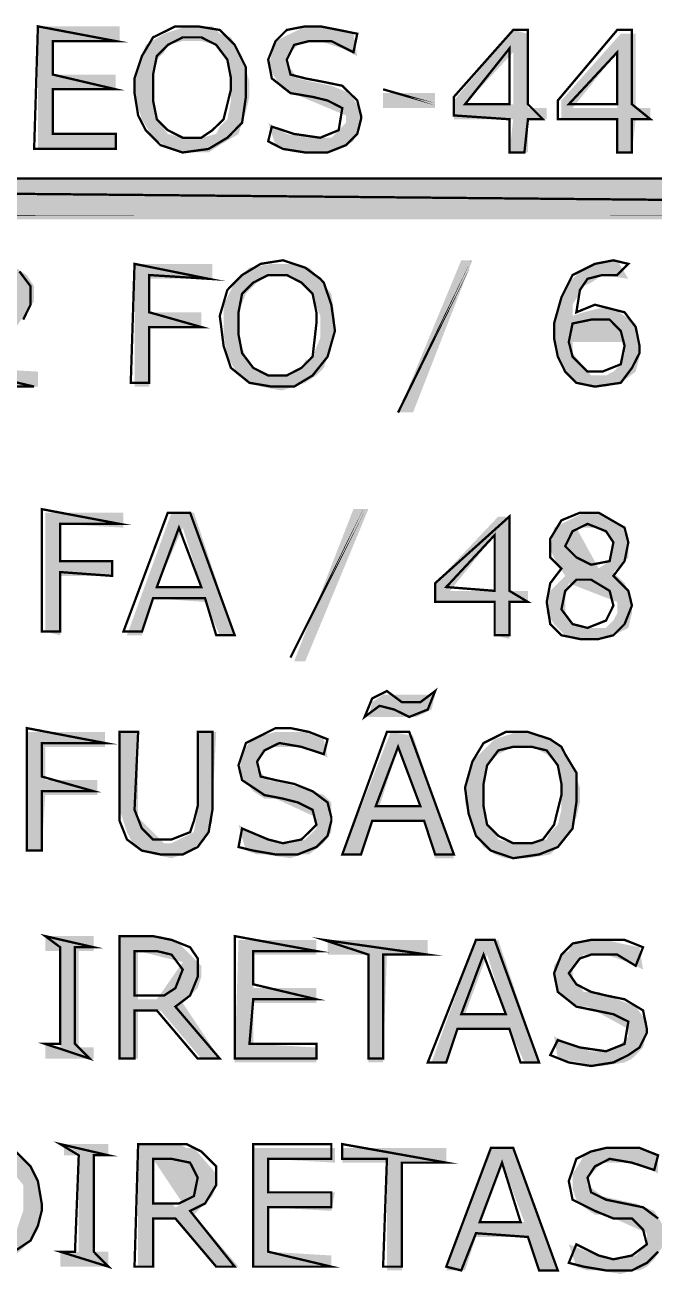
# Model space of a CAD drawing. Header units: millimetres. Extents: x 688550 to 690417, y 7458888 to 7459543.
# Drawn here: x 690246.1 to 690258.65, y 7459474.51 to 7459499.43 of the extents above; entities that cross this region are included whole.
import ezdxf

# ---------------------------------------------------------------- set-up
doc = ezdxf.new("R2010")
doc.units = ezdxf.units.MM
doc.header["$LTSCALE"] = 3
doc.header["$MEASUREMENT"] = 0
doc.layers.add('H', color=7, linetype='Continuous')
doc.layers.add('P', color=7, linetype='Continuous')

msp = doc.modelspace()

# ---------------------------------------------------------------- hatches: boundary and pattern name
at = {"layer": 'H', "linetype": 'Continuous'}
for points in [[(690247.915, 7459496.958), (690246.361, 7459496.958), (690246.361, 7459499.403), (690247.991, 7459499.403), (690247.991, 7459499.109), (690246.66, 7459499.109), (690246.66, 7459498.441), (690247.915, 7459498.441), (690247.915, 7459498.147), (690246.66, 7459498.147), (690246.66, 7459497.256), (690247.915, 7459497.256), (690247.915, 7459496.958)], [(690249.327, 7459496.887), (690249.104, 7459496.958), (690248.881, 7459497.034), (690248.659, 7459497.181), (690248.436, 7459497.55), (690248.289, 7459497.996), (690248.289, 7459498.294), (690248.361, 7459498.588), (690248.512, 7459499.033), (690248.881, 7459499.256), (690249.327, 7459499.403), (690249.621, 7459499.403), (690249.621, 7459499.109), (690249.251, 7459499.109), (690248.953, 7459499.033), (690248.881, 7459498.886), (690248.734, 7459498.739), (690248.659, 7459498.365), (690248.659, 7459497.924), (690248.734, 7459497.55), (690248.953, 7459497.256), (690249.251, 7459497.181), (690249.621, 7459497.181), (690249.919, 7459497.256), (690249.99, 7459497.403), (690250.141, 7459497.55), (690250.213, 7459497.924), (690250.213, 7459498.365), (690250.141, 7459498.739), (690249.99, 7459498.886), (690249.919, 7459499.033), (690249.621, 7459499.109), (690249.621, 7459499.403), (690249.843, 7459499.403), (690249.99, 7459499.256), (690250.213, 7459499.184), (690250.435, 7459498.81), (690250.582, 7459498.294), (690250.582, 7459497.996), (690250.511, 7459497.702), (690250.435, 7459497.479), (690250.364, 7459497.256), (690249.99, 7459497.034), (690249.768, 7459496.887), (690249.549, 7459496.887), (690249.327, 7459496.887)], [(690251.695, 7459496.887), (690251.473, 7459496.887), (690251.103, 7459497.034), (690250.956, 7459497.479), (690251.326, 7459497.256), (690251.771, 7459497.181), (690251.994, 7459497.181), (690252.216, 7459497.181), (690252.51, 7459497.479), (690252.51, 7459497.626), (690251.62, 7459497.996), (690251.473, 7459498.071), (690251.25, 7459498.147), (690250.956, 7459498.588), (690251.103, 7459499.109), (690251.25, 7459499.184), (690251.401, 7459499.256), (690251.695, 7459499.403), (690252.065, 7459499.403), (690252.288, 7459499.331), (690252.657, 7459499.256), (690252.733, 7459498.81), (690252.435, 7459498.962), (690251.994, 7459499.109), (690251.771, 7459499.109), (690251.548, 7459499.033), (690251.326, 7459498.81), (690251.326, 7459498.663), (690251.548, 7459498.365), (690251.842, 7459498.294), (690252.216, 7459498.218), (690252.586, 7459498.071), (690252.808, 7459497.702), (690252.808, 7459497.55), (690252.657, 7459497.109), (690252.363, 7459496.958), (690252.216, 7459496.887), (690251.994, 7459496.887), (690251.695, 7459496.887)], [(690255.769, 7459496.887), (690255.845, 7459497.55), (690254.661, 7459497.55), (690254.661, 7459497.924), (690254.883, 7459497.849), (690255.845, 7459497.849), (690255.845, 7459498.886), (690254.883, 7459497.849), (690254.661, 7459497.924), (690255.845, 7459499.331), (690256.139, 7459499.256), (690256.139, 7459497.773), (690256.513, 7459497.773), (690256.513, 7459497.55), (690256.139, 7459497.55), (690256.139, 7459496.887), (690255.769, 7459496.887)], [(690257.92, 7459496.887), (690257.92, 7459497.55), (690256.807, 7459497.55), (690256.807, 7459497.924), (690257.029, 7459497.773), (690257.92, 7459497.773), (690257.92, 7459498.886), (690257.029, 7459497.773), (690256.807, 7459497.924), (690257.991, 7459499.256), (690258.289, 7459499.256), (690258.289, 7459497.773), (690258.583, 7459497.773), (690258.583, 7459497.55), (690258.289, 7459497.55), (690258.214, 7459496.887), (690257.92, 7459496.887)], [(690253.249, 7459497.773), (690253.249, 7459498.071), (690254.287, 7459498.071), (690254.287, 7459497.773), (690253.249, 7459497.773)], [(690292.96, 7459495.551), (690213.173, 7459496.366), (690292.96, 7459496.366), (690292.96, 7459495.551)], [(690213.173, 7459495.551), (690213.173, 7459496.366), (690292.96, 7459495.551), (690213.173, 7459495.551)], [(690253.548, 7459491.7), (690254.808, 7459494.736), (690255.03, 7459494.736), (690253.846, 7459491.7), (690253.548, 7459491.7)], [(690257.475, 7459492.216), (690257.328, 7459492.216), (690257.176, 7459492.292), (690257.029, 7459492.368), (690256.807, 7459492.662), (690256.66, 7459493.182), (690256.66, 7459493.476), (690256.735, 7459493.775), (690256.882, 7459494.22), (690257.252, 7459494.589), (690257.769, 7459494.736), (690257.92, 7459494.736), (690258.142, 7459494.367), (690257.622, 7459494.442), (690257.399, 7459494.291), (690257.252, 7459494.22), (690257.029, 7459493.85), (690257.029, 7459493.628), (690257.252, 7459493.699), (690257.55, 7459493.775), (690257.697, 7459493.775), (690257.844, 7459493.775), (690258.289, 7459493.476), (690258.365, 7459493.107), (690258.365, 7459492.813), (690258.289, 7459492.515), (690257.991, 7459492.292), (690257.697, 7459492.216), (690257.697, 7459492.439), (690257.844, 7459492.515), (690257.991, 7459492.662), (690258.067, 7459492.884), (690258.067, 7459493.107), (690257.029, 7459493.107), (690257.029, 7459492.884), (690257.399, 7459492.439), (690257.55, 7459492.439), (690257.697, 7459492.439), (690257.697, 7459492.216), (690257.475, 7459492.216)], [(690246.361, 7459492.216), (690244.656, 7459492.216), (690244.732, 7459492.59), (690245.177, 7459492.96), (690245.324, 7459493.107), (690245.547, 7459493.329), (690245.769, 7459493.552), (690245.845, 7459493.699), (690245.916, 7459493.922), (690245.916, 7459494.069), (690245.845, 7459494.291), (690245.547, 7459494.442), (690245.4, 7459494.442), (690245.248, 7459494.367), (690244.879, 7459494.291), (690244.807, 7459494.589), (690245.03, 7459494.665), (690245.4, 7459494.665), (690245.694, 7459494.665), (690245.916, 7459494.589), (690246.139, 7459494.442), (690246.286, 7459494.22), (690246.286, 7459493.922), (690245.769, 7459493.182), (690245.694, 7459493.031), (690245.471, 7459492.884), (690245.101, 7459492.59), (690246.361, 7459492.515), (690246.361, 7459492.216)], [(690248.289, 7459492.216), (690248.289, 7459494.665), (690249.843, 7459494.665), (690249.843, 7459494.367), (690248.583, 7459494.367), (690248.583, 7459493.699), (690249.621, 7459493.699), (690249.621, 7459493.405), (690248.583, 7459493.405), (690248.583, 7459492.216), (690248.289, 7459492.216)], [(690251.179, 7459492.145), (690250.805, 7459492.216), (690250.364, 7459492.439), (690250.141, 7459492.813), (690250.066, 7459493.254), (690250.066, 7459493.552), (690250.066, 7459493.85), (690250.288, 7459494.291), (690250.435, 7459494.442), (690250.582, 7459494.589), (690251.028, 7459494.665), (690251.326, 7459494.665), (690251.326, 7459494.442), (690250.956, 7459494.442), (690250.734, 7459494.291), (690250.582, 7459494.144), (690250.511, 7459494.069), (690250.364, 7459493.699), (690250.364, 7459493.182), (690250.511, 7459492.813), (690250.582, 7459492.737), (690250.658, 7459492.59), (690250.956, 7459492.439), (690251.326, 7459492.439), (690251.62, 7459492.59), (690251.695, 7459492.737), (690251.842, 7459492.813), (690251.994, 7459493.182), (690251.994, 7459493.628), (690251.842, 7459493.997), (690251.771, 7459494.144), (690251.62, 7459494.291), (690251.326, 7459494.442), (690251.326, 7459494.665), (690251.548, 7459494.665), (690251.771, 7459494.589), (690251.918, 7459494.442), (690252.216, 7459494.069), (690252.288, 7459493.552), (690252.288, 7459493.254), (690252.216, 7459493.031), (690252.065, 7459492.59), (690251.918, 7459492.439), (690251.695, 7459492.292), (690251.25, 7459492.145), (690251.179, 7459492.145)], [(690246.807, 7459487.256), (690246.508, 7459487.328), (690246.508, 7459489.701), (690248.067, 7459489.701), (690248.067, 7459489.402), (690246.807, 7459489.478), (690246.807, 7459488.735), (690247.844, 7459488.735), (690247.844, 7459488.441), (690246.807, 7459488.441), (690246.807, 7459487.256)], [(690249.99, 7459487.256), (690249.696, 7459487.92), (690248.659, 7459487.995), (690248.734, 7459488.218), (690249.621, 7459488.218), (690249.251, 7459489.402), (690248.734, 7459488.218), (690248.659, 7459487.995), (690248.436, 7459487.256), (690248.138, 7459487.256), (690249.028, 7459489.701), (690249.474, 7459489.701), (690250.288, 7459487.256), (690249.99, 7459487.256)], [(690251.473, 7459486.735), (690252.657, 7459489.772), (690252.955, 7459489.772), (690251.695, 7459486.735), (690251.473, 7459486.735)], [(690257.176, 7459487.181), (690256.882, 7459487.256), (690256.66, 7459487.479), (690256.513, 7459487.697), (690256.513, 7459487.995), (690256.584, 7459488.142), (690256.882, 7459488.441), (690256.954, 7459488.294), (690256.882, 7459487.995), (690256.882, 7459487.626), (690257.029, 7459487.479), (690257.252, 7459487.403), (690257.475, 7459487.403), (690257.697, 7459487.403), (690257.844, 7459487.55), (690257.92, 7459487.697), (690257.92, 7459487.92), (690256.954, 7459488.294), (690256.882, 7459488.441), (690256.735, 7459488.663), (690256.584, 7459488.957), (690256.66, 7459489.402), (690256.954, 7459489.549), (690257.252, 7459489.701), (690257.55, 7459489.701), (690257.844, 7459489.549), (690258.067, 7459489.402), (690258.142, 7459489.18), (690258.142, 7459488.957), (690258.142, 7459488.81), (690257.844, 7459488.516), (690257.769, 7459488.735), (690257.844, 7459489.108), (690257.769, 7459489.255), (690257.475, 7459489.402), (690257.105, 7459489.402), (690257.55, 7459488.588), (690257.55, 7459488.588), (690257.769, 7459488.735), (690257.844, 7459488.516), (690258.067, 7459488.294), (690258.142, 7459488.142), (690258.214, 7459487.995), (690258.214, 7459487.697), (690258.142, 7459487.403), (690257.991, 7459487.328), (690257.844, 7459487.256), (690257.55, 7459487.181), (690257.176, 7459487.181)], [(690255.769, 7459487.181), (690255.475, 7459487.256), (690255.475, 7459487.92), (690255.475, 7459488.142), (690255.475, 7459489.255), (690254.585, 7459488.142), (690255.475, 7459488.142), (690255.475, 7459487.92), (690254.287, 7459487.92), (690254.287, 7459488.294), (690255.547, 7459489.625), (690255.769, 7459489.625), (690255.769, 7459488.142), (690256.139, 7459488.142), (690256.139, 7459487.92), (690255.769, 7459487.92), (690255.769, 7459487.181)], [(690252.955, 7459485.627), (690253.031, 7459485.921), (690253.249, 7459486.068), (690254.287, 7459486.068), (690254.215, 7459485.774), (690253.917, 7459485.627), (690253.178, 7459485.627), (690252.955, 7459485.627)], [(690246.139, 7459482.96), (690246.139, 7459485.328), (690247.697, 7459485.328), (690247.697, 7459485.03), (690246.508, 7459485.03), (690246.508, 7459484.367), (690247.546, 7459484.367), (690247.546, 7459484.068), (690246.508, 7459484.068), (690246.437, 7459482.96), (690246.139, 7459482.96)], [(690249.028, 7459482.808), (690248.659, 7459482.884), (690248.289, 7459483.031), (690248.138, 7459483.329), (690248.067, 7459483.552), (690247.991, 7459483.774), (690247.991, 7459485.328), (690248.361, 7459485.328), (690248.361, 7459483.846), (690248.361, 7459483.623), (690248.881, 7459483.107), (690249.028, 7459483.107), (690249.175, 7459483.182), (690249.474, 7459483.329), (690249.549, 7459483.774), (690249.549, 7459485.328), (690249.919, 7459485.328), (690249.843, 7459483.846), (690249.843, 7459483.552), (690249.768, 7459483.329), (690249.696, 7459483.182), (690249.398, 7459482.96), (690249.251, 7459482.884), (690249.028, 7459482.808)], [(690251.401, 7459482.808), (690250.881, 7459482.884), (690250.734, 7459482.884), (690250.511, 7459482.96), (690250.364, 7459483.476), (690250.734, 7459483.254), (690250.956, 7459483.182), (690251.179, 7459483.107), (690251.401, 7459483.107), (690251.695, 7459483.182), (690251.918, 7459483.401), (690251.918, 7459483.623), (690251.103, 7459483.997), (690250.881, 7459483.997), (690250.658, 7459484.144), (690250.364, 7459484.514), (690250.435, 7459484.812), (690250.511, 7459485.03), (690250.658, 7459485.181), (690250.805, 7459485.253), (690251.103, 7459485.328), (690251.473, 7459485.328), (690251.695, 7459485.328), (690252.065, 7459485.181), (690252.141, 7459484.812), (690251.918, 7459484.959), (690251.473, 7459485.03), (690251.179, 7459485.03), (690250.956, 7459485.03), (690250.734, 7459484.736), (690250.734, 7459484.589), (690250.956, 7459484.367), (690251.326, 7459484.291), (690251.62, 7459484.215), (690252.065, 7459484.068), (690252.216, 7459483.921), (690252.216, 7459483.699), (690252.216, 7459483.476), (690252.216, 7459483.329), (690252.065, 7459483.107), (690251.771, 7459482.884), (690251.62, 7459482.884), (690251.401, 7459482.808)], [(690254.287, 7459482.808), (690254.068, 7459483.552), (690253.993, 7459483.846), (690253.548, 7459485.03), (690253.178, 7459483.846), (690253.993, 7459483.846), (690254.068, 7459483.552), (690253.031, 7459483.552), (690252.808, 7459482.884), (690252.435, 7459482.884), (690253.401, 7459485.328), (690253.846, 7459485.253), (690254.661, 7459482.808), (690254.287, 7459482.808)], [(690255.916, 7459482.808), (690255.698, 7459482.808), (690255.475, 7459482.884), (690255.253, 7459483.031), (690255.03, 7459483.401), (690254.883, 7459483.921), (690254.883, 7459484.215), (690254.955, 7459484.438), (690255.03, 7459484.736), (690255.177, 7459484.883), (690255.475, 7459485.181), (690255.698, 7459485.253), (690255.916, 7459485.328), (690255.845, 7459485.03), (690255.547, 7459484.883), (690255.475, 7459484.812), (690255.324, 7459484.661), (690255.253, 7459484.291), (690255.253, 7459483.846), (690255.324, 7459483.476), (690255.475, 7459483.329), (690255.547, 7459483.182), (690255.845, 7459483.107), (690256.215, 7459483.107), (690256.513, 7459483.182), (690256.584, 7459483.329), (690256.735, 7459483.476), (690256.807, 7459483.774), (690256.807, 7459484.068), (690256.807, 7459484.291), (690256.735, 7459484.661), (690256.513, 7459484.883), (690256.215, 7459485.03), (690256.068, 7459485.03), (690255.845, 7459485.03), (690255.916, 7459485.328), (690256.139, 7459485.328), (690256.437, 7459485.253), (690256.807, 7459485.03), (690257.029, 7459484.661), (690257.176, 7459484.215), (690257.176, 7459483.921), (690257.105, 7459483.623), (690256.882, 7459483.182), (690256.584, 7459482.884), (690256.139, 7459482.808), (690255.916, 7459482.808)], [(690247.474, 7459478.81), (690246.508, 7459478.81), (690246.508, 7459479.104), (690246.807, 7459479.033), (690246.807, 7459480.956), (690246.508, 7459480.956), (690246.508, 7459481.254), (690247.474, 7459481.254), (690247.474, 7459480.956), (690247.176, 7459480.956), (690247.176, 7459479.033), (690247.474, 7459479.033), (690247.474, 7459478.81)], [(690249.621, 7459478.81), (690248.806, 7459479.772), (690248.361, 7459479.772), (690248.361, 7459479.994), (690248.734, 7459479.994), (690249.251, 7459480.734), (690248.361, 7459480.956), (690248.361, 7459479.994), (690248.361, 7459479.772), (690248.361, 7459478.81), (690247.991, 7459478.81), (690247.991, 7459481.254), (690248.806, 7459481.254), (690249.028, 7459481.179), (690249.104, 7459481.179), (690249.621, 7459480.662), (690249.621, 7459480.44), (690249.549, 7459480.217), (690249.251, 7459479.919), (690249.99, 7459478.81), (690249.621, 7459478.81)], [(690251.918, 7459478.734), (690250.288, 7459478.734), (690250.364, 7459481.179), (690251.918, 7459481.179), (690251.918, 7459480.885), (690250.658, 7459480.885), (690250.658, 7459480.217), (690251.918, 7459480.217), (690251.918, 7459479.919), (690250.658, 7459479.919), (690250.658, 7459479.104), (690251.918, 7459479.033), (690251.918, 7459478.734)], [(690252.955, 7459478.734), (690252.955, 7459480.885), (690252.141, 7459480.885), (690252.141, 7459481.179), (690254.14, 7459481.179), (690254.14, 7459480.885), (690253.325, 7459480.885), (690253.249, 7459478.734), (690252.955, 7459478.734)], [(690256.068, 7459478.734), (690255.769, 7459479.402), (690255.698, 7459479.696), (690255.324, 7459480.885), (690254.883, 7459479.696), (690255.698, 7459479.696), (690255.769, 7459479.402), (690254.732, 7459479.402), (690254.509, 7459478.734), (690254.215, 7459478.734), (690255.102, 7459481.179), (690255.547, 7459481.179), (690256.362, 7459478.734), (690256.068, 7459478.734)], [(690257.399, 7459478.663), (690257.176, 7459478.734), (690256.735, 7459478.81), (690256.66, 7459479.255), (690256.954, 7459479.104), (690257.399, 7459478.957), (690257.697, 7459478.957), (690257.92, 7459479.033), (690258.142, 7459479.255), (690258.142, 7459479.402), (690257.328, 7459479.847), (690257.176, 7459479.847), (690256.882, 7459479.994), (690256.735, 7459480.141), (690256.66, 7459480.364), (690256.66, 7459480.662), (690256.807, 7459480.885), (690256.954, 7459480.956), (690257.029, 7459481.107), (690257.399, 7459481.179), (690257.697, 7459481.179), (690257.991, 7459481.107), (690258.365, 7459481.032), (690258.436, 7459480.587), (690258.142, 7459480.734), (690257.697, 7459480.885), (690257.475, 7459480.885), (690257.252, 7459480.885), (690257.029, 7459480.587), (690257.029, 7459480.44), (690257.252, 7459480.141), (690257.55, 7459480.141), (690257.92, 7459479.994), (690258.289, 7459479.847), (690258.512, 7459479.549), (690258.512, 7459479.327), (690258.436, 7459479.033), (690258.289, 7459478.881), (690258.214, 7459478.81), (690258.067, 7459478.734), (690257.622, 7459478.663), (690257.399, 7459478.663)], [(690244.362, 7459474.66), (690244.434, 7459477.105), (690245.03, 7459477.105), (690245.177, 7459477.105), (690245.101, 7459476.882), (690244.732, 7459476.882), (690244.656, 7459474.959), (690245.101, 7459474.959), (690245.324, 7459475.03), (690245.471, 7459475.03), (690245.622, 7459475.106), (690245.916, 7459475.328), (690246.067, 7459475.773), (690246.067, 7459476.067), (690246.067, 7459476.29), (690245.769, 7459476.66), (690245.471, 7459476.811), (690245.101, 7459476.882), (690245.177, 7459477.105), (690245.471, 7459477.105), (690245.845, 7459476.958), (690246.214, 7459476.66), (690246.286, 7459476.513), (690246.437, 7459476.067), (690246.437, 7459475.698), (690246.361, 7459475.4), (690246.214, 7459475.181), (690245.992, 7459474.959), (690245.622, 7459474.736), (690245.177, 7459474.66), (690244.362, 7459474.66)], [(690247.768, 7459474.66), (690246.807, 7459474.66), (690246.807, 7459474.959), (690247.176, 7459474.959), (690247.176, 7459476.882), (690246.882, 7459476.882), (690246.882, 7459477.105), (690247.768, 7459477.105), (690247.768, 7459476.882), (690247.474, 7459476.882), (690247.474, 7459474.959), (690247.768, 7459474.959), (690247.768, 7459474.66)], [(690250.364, 7459474.66), (690249.919, 7459474.66), (690249.104, 7459475.622), (690248.659, 7459475.622), (690248.659, 7459475.92), (690249.028, 7459475.92), (690249.104, 7459475.845), (690249.251, 7459475.92), (690248.659, 7459476.811), (690248.659, 7459475.92), (690248.659, 7459475.622), (690248.659, 7459474.66), (690248.361, 7459474.66), (690248.361, 7459477.105), (690249.175, 7459477.105), (690249.327, 7459477.029), (690249.474, 7459477.029), (690249.919, 7459476.513), (690249.919, 7459476.29), (690249.843, 7459476.067), (690249.549, 7459475.773), (690249.474, 7459475.698), (690250.364, 7459474.66)], [(690252.216, 7459474.66), (690250.658, 7459474.66), (690250.658, 7459477.029), (690252.288, 7459477.029), (690252.288, 7459476.735), (690250.956, 7459476.811), (690250.956, 7459476.143), (690252.288, 7459476.143), (690252.216, 7459475.773), (690250.956, 7459475.845), (690250.956, 7459474.959), (690252.216, 7459474.883), (690252.216, 7459474.66)], [(690253.325, 7459474.585), (690253.325, 7459476.735), (690252.435, 7459476.735), (690252.435, 7459477.029), (690254.509, 7459477.029), (690254.509, 7459476.735), (690253.623, 7459476.735), (690253.623, 7459474.585), (690253.325, 7459474.585)], [(690256.362, 7459474.585), (690256.139, 7459475.253), (690255.102, 7459475.253), (690255.177, 7459475.551), (690256.068, 7459475.551), (690255.622, 7459476.735), (690255.177, 7459475.551), (690255.102, 7459475.253), (690254.883, 7459474.585), (690254.509, 7459474.585), (690255.4, 7459477.029), (690255.845, 7459477.029), (690256.735, 7459474.585), (690256.362, 7459474.585)], [(690257.991, 7459474.513), (690257.55, 7459474.585), (690257.328, 7459474.585), (690257.105, 7459474.66), (690256.954, 7459475.106), (690257.328, 7459474.959), (690257.769, 7459474.807), (690257.991, 7459474.807), (690258.289, 7459474.883), (690258.512, 7459475.106), (690258.512, 7459475.328), (690257.697, 7459475.698), (690257.475, 7459475.698), (690257.252, 7459475.845), (690257.105, 7459475.996), (690257.029, 7459476.214), (690257.029, 7459476.513), (690257.176, 7459476.735), (690257.252, 7459476.882), (690257.399, 7459476.958), (690257.769, 7459477.029), (690258.067, 7459477.029), (690258.289, 7459477.029), (690258.735, 7459476.882), (690258.735, 7459476.513), (690258.512, 7459476.66), (690258.067, 7459476.735), (690257.769, 7459476.735), (690257.622, 7459476.735), (690257.328, 7459476.437), (690257.328, 7459476.29), (690257.622, 7459476.067), (690257.92, 7459475.996), (690258.289, 7459475.92), (690258.659, 7459475.773), (690258.882, 7459475.4), (690258.806, 7459475.03), (690258.659, 7459474.807), (690258.512, 7459474.66), (690258.365, 7459474.585), (690258.214, 7459474.585), (690257.991, 7459474.513)]]:
    msp.add_hatch(color=256, dxfattribs=at).paths.add_polyline_path(points)

# ---------------------------------------------------------------- linework, layer by layer
at = {"layer": 'P', "const_width": 0.0462}
for points in [[(690247.915, 7459496.958), (690247.915, 7459497.256), (690246.66, 7459497.256), (690246.66, 7459498.147), (690247.915, 7459498.147), (690246.66, 7459498.441), (690246.66, 7459499.109), (690247.915, 7459499.109), (690246.361, 7459499.403), (690246.286, 7459496.958), (690247.915, 7459496.958), (690247.915, 7459496.958)], [(690250.213, 7459499.109), (690249.99, 7459499.331), (690249.549, 7459499.403), (690249.104, 7459499.403), (690248.659, 7459499.184), (690248.436, 7459498.81), (690248.289, 7459498.365), (690248.289, 7459498.071), (690248.361, 7459497.626), (690248.512, 7459497.332), (690248.806, 7459497.034), (690249.251, 7459496.887), (690249.768, 7459496.958), (690250.141, 7459497.181), (690250.435, 7459497.479), (690250.511, 7459497.996), (690250.511, 7459498.588), (690250.288, 7459499.033), (690250.213, 7459499.109), (690250.213, 7459499.109)], [(690252.808, 7459497.626), (690252.733, 7459497.924), (690252.435, 7459498.218), (690252.065, 7459498.294), (690251.695, 7459498.365), (690251.401, 7459498.441), (690251.326, 7459498.739), (690251.473, 7459499.033), (690251.771, 7459499.109), (690252.216, 7459499.109), (690252.657, 7459498.886), (690252.733, 7459499.256), (690252.363, 7459499.331), (690251.994, 7459499.403), (690251.695, 7459499.403), (690251.326, 7459499.331), (690251.103, 7459499.109), (690250.956, 7459498.739), (690251.028, 7459498.365), (690251.401, 7459498.071), (690251.842, 7459497.996), (690252.141, 7459497.924), (690252.435, 7459497.773), (690252.363, 7459497.332), (690251.994, 7459497.181), (690251.473, 7459497.256), (690251.028, 7459497.403), (690250.956, 7459497.109), (690251.25, 7459496.958), (690251.695, 7459496.887), (690252.141, 7459496.887), (690252.51, 7459497.034), (690252.733, 7459497.256), (690252.808, 7459497.55), (690252.808, 7459497.626), (690252.808, 7459497.626)], [(690250.213, 7459498.147), (690250.066, 7459497.55), (690249.843, 7459497.332), (690249.621, 7459497.181), (690249.251, 7459497.181), (690248.953, 7459497.332), (690248.734, 7459497.55), (690248.659, 7459497.924), (690248.659, 7459498.441), (690248.734, 7459498.81), (690248.953, 7459499.033), (690249.251, 7459499.184), (690249.621, 7459499.184), (690249.919, 7459499.033), (690250.141, 7459498.739), (690250.213, 7459498.365), (690250.213, 7459498.147), (690250.213, 7459498.147)], [(690256.437, 7459497.55), (690256.139, 7459497.849), (690256.139, 7459499.331), (690255.845, 7459499.331), (690254.661, 7459497.996), (690254.661, 7459497.626), (690255.769, 7459497.55), (690255.769, 7459496.887), (690256.068, 7459496.887), (690256.139, 7459497.55), (690256.437, 7459497.55), (690256.437, 7459497.55)], [(690258.583, 7459497.55), (690258.214, 7459497.849), (690258.214, 7459499.331), (690257.92, 7459499.331), (690256.735, 7459497.924), (690256.735, 7459497.55), (690257.92, 7459497.55), (690257.92, 7459496.887), (690258.214, 7459496.887), (690258.214, 7459497.55), (690258.583, 7459497.55), (690258.583, 7459497.55)], [(690255.769, 7459497.849), (690254.883, 7459497.849), (690255.769, 7459498.962), (690255.769, 7459497.849), (690255.769, 7459497.849)], [(690257.92, 7459497.849), (690256.954, 7459497.849), (690257.92, 7459498.886), (690257.92, 7459497.849), (690257.92, 7459497.849)], [(690254.287, 7459497.849), (690253.249, 7459498.147), (690254.287, 7459497.849), (690254.287, 7459497.849)], [(690292.885, 7459495.627), (690292.885, 7459496.366), (690213.173, 7459496.366), (690292.885, 7459495.627), (690292.885, 7459495.627)], [(690292.885, 7459495.627), (690213.173, 7459496.366), (690213.173, 7459495.627), (690292.885, 7459495.627), (690292.885, 7459495.627)], [(690249.768, 7459494.367), (690248.289, 7459494.665), (690248.214, 7459492.292), (690248.583, 7459492.292), (690248.583, 7459493.405), (690249.621, 7459493.405), (690248.583, 7459493.699), (690248.583, 7459494.442), (690249.768, 7459494.367), (690249.768, 7459494.367)], [(690251.994, 7459494.367), (690251.695, 7459494.589), (690251.25, 7459494.736), (690250.805, 7459494.665), (690250.435, 7459494.442), (690250.141, 7459494.144), (690249.99, 7459493.628), (690250.066, 7459493.031), (690250.213, 7459492.59), (690250.582, 7459492.292), (690251.028, 7459492.216), (690251.473, 7459492.216), (690251.842, 7459492.439), (690252.141, 7459492.813), (690252.288, 7459493.329), (690252.216, 7459493.85), (690252.065, 7459494.291), (690251.994, 7459494.367), (690251.994, 7459494.367)], [(690255.03, 7459494.736), (690253.548, 7459491.7), (690255.03, 7459494.736), (690255.03, 7459494.736)], [(690258.365, 7459493.031), (690258.289, 7459493.405), (690258.067, 7459493.699), (690257.769, 7459493.775), (690257.475, 7459493.85), (690257.105, 7459493.699), (690257.176, 7459494.144), (690257.328, 7459494.367), (690257.622, 7459494.442), (690257.92, 7459494.442), (690258.142, 7459494.665), (690257.844, 7459494.736), (690257.475, 7459494.665), (690257.029, 7459494.442), (690256.807, 7459493.997), (690256.66, 7459493.476), (690256.66, 7459493.182), (690256.735, 7459492.813), (690256.882, 7459492.515), (690257.105, 7459492.292), (690257.475, 7459492.216), (690257.991, 7459492.292), (690258.214, 7459492.59), (690258.365, 7459492.884), (690258.365, 7459493.031), (690258.365, 7459493.031)], [(690246.067, 7459493.552), (690246.214, 7459493.85), (690246.214, 7459494.22), (690245.992, 7459494.514)], [(690251.918, 7459493.476), (690251.842, 7459492.813), (690251.62, 7459492.59), (690251.326, 7459492.439), (690250.956, 7459492.439), (690250.658, 7459492.59), (690250.435, 7459492.884), (690250.364, 7459493.254), (690250.364, 7459493.699), (690250.435, 7459494.069), (690250.658, 7459494.291), (690250.956, 7459494.442), (690251.326, 7459494.442), (690251.62, 7459494.291), (690251.842, 7459494.069), (690251.918, 7459493.699), (690251.918, 7459493.476), (690251.918, 7459493.476)], [(690258.067, 7459493.031), (690257.991, 7459492.662), (690257.622, 7459492.515), (690257.328, 7459492.515), (690257.029, 7459492.813), (690256.954, 7459493.107), (690257.029, 7459493.476), (690257.399, 7459493.552), (690257.769, 7459493.552), (690257.991, 7459493.329), (690258.067, 7459493.031), (690258.067, 7459493.031)], [(690246.286, 7459492.216), (690245.03, 7459492.515)], [(690244.656, 7459492.216), (690246.286, 7459492.216), (690246.286, 7459492.216)], [(690247.991, 7459489.478), (690246.437, 7459489.772), (690246.437, 7459487.328), (690246.807, 7459487.328), (690246.807, 7459488.516), (690247.844, 7459488.441), (690247.844, 7459488.735), (690246.807, 7459488.735), (690246.807, 7459489.478), (690247.991, 7459489.478), (690247.991, 7459489.478)], [(690250.288, 7459487.256), (690249.398, 7459489.701), (690248.953, 7459489.701), (690248.067, 7459487.328), (690248.436, 7459487.328), (690248.659, 7459487.995), (690249.696, 7459487.995), (690249.919, 7459487.256), (690250.288, 7459487.256), (690250.288, 7459487.256)], [(690252.88, 7459489.772), (690251.401, 7459486.811), (690252.88, 7459489.772), (690252.88, 7459489.772)], [(690258.214, 7459487.848), (690258.142, 7459488.142), (690257.844, 7459488.441), (690258.067, 7459488.735), (690258.142, 7459489.108), (690258.067, 7459489.402), (690257.55, 7459489.701), (690257.176, 7459489.701), (690256.807, 7459489.549), (690256.584, 7459489.18), (690256.584, 7459488.81), (690256.807, 7459488.588), (690256.584, 7459488.294), (690256.513, 7459487.92), (690256.584, 7459487.479), (690256.807, 7459487.256), (690257.176, 7459487.181), (690257.55, 7459487.181), (690257.844, 7459487.256), (690258.067, 7459487.479), (690258.214, 7459487.848), (690258.214, 7459487.848)], [(690249.621, 7459488.218), (690248.734, 7459488.218), (690249.175, 7459489.402), (690249.621, 7459488.218), (690249.621, 7459488.218)], [(690256.139, 7459487.92), (690255.769, 7459488.142), (690255.769, 7459489.625), (690254.287, 7459488.294), (690254.287, 7459487.92), (690255.475, 7459487.92), (690255.475, 7459487.256), (690255.769, 7459487.256), (690255.769, 7459487.92), (690256.139, 7459487.92), (690256.139, 7459487.92)], [(690257.844, 7459489.108), (690257.769, 7459488.735), (690257.399, 7459488.663), (690257.105, 7459488.81), (690256.882, 7459489.033), (690257.029, 7459489.331), (690257.328, 7459489.478), (690257.697, 7459489.331), (690257.844, 7459489.108), (690257.844, 7459489.108)], [(690255.475, 7459488.142), (690254.509, 7459488.218), (690255.475, 7459489.255), (690255.475, 7459488.142), (690255.475, 7459488.142)], [(690257.844, 7459487.848), (690257.697, 7459487.55), (690257.328, 7459487.403), (690257.029, 7459487.479), (690256.807, 7459487.773), (690256.882, 7459488.142), (690257.105, 7459488.365), (690257.399, 7459488.365), (690257.769, 7459488.142), (690257.844, 7459487.848), (690257.844, 7459487.848)], [(690254.287, 7459486.143), (690253.993, 7459485.921), (690253.623, 7459485.921), (690253.325, 7459486.143), (690253.031, 7459485.996), (690252.88, 7459485.627), (690253.178, 7459485.849), (690253.472, 7459485.774), (690253.77, 7459485.627), (690254.14, 7459485.774), (690254.287, 7459486.143), (690254.287, 7459486.143)], [(690247.697, 7459485.106), (690246.139, 7459485.404), (690246.139, 7459482.96), (690246.437, 7459482.96), (690246.437, 7459484.144), (690247.474, 7459484.144), (690246.437, 7459484.438), (690246.437, 7459485.106), (690247.697, 7459485.106), (690247.697, 7459485.106)], [(690249.843, 7459483.921), (690249.843, 7459485.328), (690249.549, 7459485.328), (690249.549, 7459483.846), (690249.474, 7459483.552), (690249.398, 7459483.329), (690249.028, 7459483.182), (690248.659, 7459483.182), (690248.436, 7459483.401), (690248.289, 7459483.774), (690248.361, 7459485.328), (690247.991, 7459485.328), (690247.991, 7459483.921), (690247.991, 7459483.552), (690248.138, 7459483.182), (690248.436, 7459482.96), (690248.806, 7459482.884), (690249.251, 7459482.884), (690249.549, 7459483.031), (690249.768, 7459483.329), (690249.843, 7459483.774), (690249.843, 7459483.921), (690249.843, 7459483.921)], [(690252.216, 7459483.623), (690252.141, 7459483.921), (690251.842, 7459484.144), (690251.473, 7459484.291), (690251.103, 7459484.367), (690250.805, 7459484.438), (690250.734, 7459484.736), (690250.881, 7459484.959), (690251.179, 7459485.106), (690251.62, 7459485.03), (690252.065, 7459484.883), (690252.141, 7459485.181), (690251.771, 7459485.328), (690251.401, 7459485.404), (690251.103, 7459485.404), (690250.805, 7459485.253), (690250.511, 7459485.106), (690250.364, 7459484.661), (690250.435, 7459484.367), (690250.881, 7459484.068), (690251.25, 7459483.997), (690251.548, 7459483.921), (690251.842, 7459483.774), (690251.918, 7459483.476), (690251.62, 7459483.182), (690251.25, 7459483.107), (690250.956, 7459483.182), (690250.435, 7459483.401), (690250.364, 7459483.031), (690250.658, 7459482.96), (690251.103, 7459482.884), (690251.548, 7459482.884), (690251.918, 7459483.031), (690252.141, 7459483.254), (690252.216, 7459483.552), (690252.216, 7459483.623), (690252.216, 7459483.623)], [(690254.661, 7459482.884), (690253.77, 7459485.328), (690253.325, 7459485.328), (690252.435, 7459482.884), (690252.808, 7459482.884), (690253.031, 7459483.552), (690254.068, 7459483.552), (690254.287, 7459482.884), (690254.661, 7459482.884), (690254.661, 7459482.884)], [(690256.807, 7459485.03), (690256.584, 7459485.181), (690256.139, 7459485.328), (690255.698, 7459485.328), (690255.253, 7459485.106), (690255.03, 7459484.736), (690254.883, 7459484.215), (690254.955, 7459483.699), (690255.102, 7459483.254), (690255.4, 7459482.96), (690255.845, 7459482.808), (690256.362, 7459482.884), (690256.735, 7459483.031), (690257.029, 7459483.401), (690257.105, 7459483.921), (690257.105, 7459484.514), (690256.882, 7459484.883), (690256.807, 7459485.03), (690256.807, 7459485.03)], [(690253.993, 7459483.846), (690253.102, 7459483.846), (690253.548, 7459485.03), (690253.993, 7459483.846), (690253.993, 7459483.846)], [(690256.807, 7459484.068), (690256.66, 7459483.476), (690256.437, 7459483.182), (690256.215, 7459483.107), (690255.845, 7459483.107), (690255.547, 7459483.254), (690255.324, 7459483.476), (690255.253, 7459483.846), (690255.253, 7459484.291), (690255.324, 7459484.661), (690255.547, 7459484.959), (690255.845, 7459485.03), (690256.215, 7459485.03), (690256.513, 7459484.959), (690256.735, 7459484.661), (690256.807, 7459484.291), (690256.807, 7459484.068), (690256.807, 7459484.068)], [(690247.399, 7459478.81), (690247.101, 7459479.104), (690247.101, 7459481.032), (690247.474, 7459481.032), (690246.508, 7459481.254), (690246.807, 7459481.032), (690246.807, 7459479.104), (690246.508, 7459479.104), (690247.399, 7459478.81), (690247.399, 7459478.81)], [(690249.99, 7459478.81), (690249.104, 7459479.847), (690249.398, 7459480.07), (690249.549, 7459480.44), (690249.549, 7459480.809), (690249.398, 7459481.032), (690249.028, 7459481.179), (690248.659, 7459481.254), (690247.991, 7459481.254), (690247.991, 7459478.81), (690248.289, 7459478.81), (690248.289, 7459479.772), (690248.734, 7459479.772), (690249.549, 7459478.81), (690249.99, 7459478.81), (690249.99, 7459478.81)], [(690251.918, 7459478.81), (690251.918, 7459479.104), (690250.582, 7459479.104), (690250.658, 7459479.994), (690251.918, 7459479.994), (690250.658, 7459480.293), (690250.658, 7459480.956), (690251.918, 7459480.956), (690250.288, 7459481.254), (690250.288, 7459478.81), (690251.918, 7459478.81), (690251.918, 7459478.81)], [(690254.14, 7459480.885), (690252.065, 7459481.179), (690252.955, 7459480.885), (690252.955, 7459478.81), (690253.249, 7459478.81), (690253.249, 7459480.885), (690254.14, 7459480.885), (690254.14, 7459480.885)], [(690249.251, 7459480.587), (690249.104, 7459480.217), (690248.881, 7459480.07), (690248.289, 7459480.07), (690248.289, 7459480.956), (690248.734, 7459480.956), (690249.028, 7459480.885), (690249.251, 7459480.587), (690249.251, 7459480.587), (690249.251, 7459480.587)], [(690256.362, 7459478.734), (690255.475, 7459481.179), (690255.102, 7459481.179), (690254.14, 7459478.734), (690254.509, 7459478.734), (690254.732, 7459479.402), (690255.769, 7459479.402), (690255.992, 7459478.734), (690256.362, 7459478.734), (690256.362, 7459478.734)], [(690258.512, 7459479.402), (690258.436, 7459479.772), (690258.067, 7459479.994), (690257.697, 7459480.07), (690257.399, 7459480.141), (690257.105, 7459480.293), (690256.954, 7459480.515), (690257.176, 7459480.809), (690257.399, 7459480.885), (690257.92, 7459480.885), (690258.289, 7459480.662), (690258.436, 7459481.032), (690258.067, 7459481.179), (690257.697, 7459481.179), (690257.399, 7459481.179), (690257.029, 7459481.107), (690256.807, 7459480.885), (690256.66, 7459480.515), (690256.735, 7459480.141), (690257.105, 7459479.847), (690257.475, 7459479.772), (690257.844, 7459479.696), (690258.142, 7459479.549), (690258.067, 7459479.104), (690257.697, 7459478.957), (690257.176, 7459479.033), (690256.735, 7459479.18), (690256.584, 7459478.881), (690256.954, 7459478.734), (690257.399, 7459478.663), (690257.844, 7459478.734), (690258.142, 7459478.881), (690258.365, 7459479.033), (690258.512, 7459479.327), (690258.512, 7459479.402), (690258.512, 7459479.402)], [(690255.698, 7459479.696), (690254.808, 7459479.696), (690255.253, 7459480.885), (690255.698, 7459479.696), (690255.698, 7459479.696)], [(690246.437, 7459475.92), (690246.361, 7459476.366), (690246.214, 7459476.66), (690245.916, 7459476.958), (690245.547, 7459477.105), (690245.177, 7459477.105), (690244.362, 7459477.18), (690244.362, 7459474.736), (690244.954, 7459474.736), (690245.4, 7459474.736), (690245.769, 7459474.883), (690246.214, 7459475.181), (690246.361, 7459475.475), (690246.437, 7459475.773), (690246.437, 7459475.92), (690246.437, 7459475.92)], [(690247.768, 7459474.66), (690247.474, 7459474.959), (690247.474, 7459476.882), (690247.768, 7459476.882), (690246.807, 7459477.105), (690247.176, 7459476.882), (690247.101, 7459474.959), (690246.807, 7459474.959), (690247.768, 7459474.66), (690247.768, 7459474.66)], [(690250.288, 7459474.66), (690249.398, 7459475.773), (690249.696, 7459475.92), (690249.919, 7459476.29), (690249.919, 7459476.66), (690249.621, 7459476.958), (690249.327, 7459477.105), (690249.028, 7459477.105), (690248.361, 7459477.105), (690248.289, 7459474.66), (690248.659, 7459474.66), (690248.659, 7459475.622), (690249.104, 7459475.622), (690249.919, 7459474.66), (690250.288, 7459474.66), (690250.288, 7459474.66)], [(690252.216, 7459474.66), (690250.956, 7459474.959), (690250.956, 7459475.845), (690252.216, 7459475.845), (690252.216, 7459476.143), (690250.956, 7459476.143), (690250.956, 7459476.811), (690252.216, 7459476.811), (690252.216, 7459477.105), (690250.658, 7459477.105), (690250.658, 7459474.66), (690252.216, 7459474.66), (690252.216, 7459474.66)], [(690254.509, 7459476.735), (690252.435, 7459477.105), (690252.435, 7459476.811), (690253.325, 7459476.811), (690253.249, 7459474.66), (690253.623, 7459474.66), (690253.623, 7459476.735), (690254.509, 7459476.735), (690254.509, 7459476.735)], [(690256.735, 7459474.585), (690255.845, 7459477.029), (690255.4, 7459477.029), (690254.509, 7459474.66), (690254.808, 7459474.585), (690255.102, 7459475.328), (690256.139, 7459475.253), (690256.362, 7459474.585), (690256.735, 7459474.585), (690256.735, 7459474.585)], [(690258.735, 7459475.622), (690258.436, 7459475.845), (690258.067, 7459475.92), (690257.697, 7459475.996), (690257.399, 7459476.143), (690257.328, 7459476.437), (690257.475, 7459476.66), (690257.769, 7459476.811), (690258.214, 7459476.735), (690258.659, 7459476.588), (690258.735, 7459476.882), (690258.365, 7459477.029), (690258.067, 7459477.029), (690257.697, 7459477.029), (690257.399, 7459476.958), (690257.105, 7459476.811), (690256.954, 7459476.366), (690257.029, 7459475.996), (690257.475, 7459475.773), (690257.844, 7459475.622), (690258.214, 7459475.622), (690258.436, 7459475.4), (690258.512, 7459475.106), (690258.214, 7459474.883), (690257.844, 7459474.807), (690257.55, 7459474.883), (690257.105, 7459475.106), (690256.954, 7459474.736), (690257.252, 7459474.66), (690257.697, 7459474.585), (690258.214, 7459474.585), (690258.512, 7459474.736), (690258.735, 7459474.959)], [(690249.549, 7459476.437), (690249.474, 7459476.067), (690249.175, 7459475.92), (690248.659, 7459475.92), (690248.659, 7459476.811), (690249.028, 7459476.811), (690249.398, 7459476.735), (690249.549, 7459476.437), (690249.549, 7459476.437), (690249.549, 7459476.437)], [(690255.992, 7459475.551), (690255.177, 7459475.551), (690255.622, 7459476.735), (690255.992, 7459475.551), (690255.992, 7459475.551)]]:
    msp.add_lwpolyline(points, dxfattribs=at)

doc.saveas('drawing.dxf')
